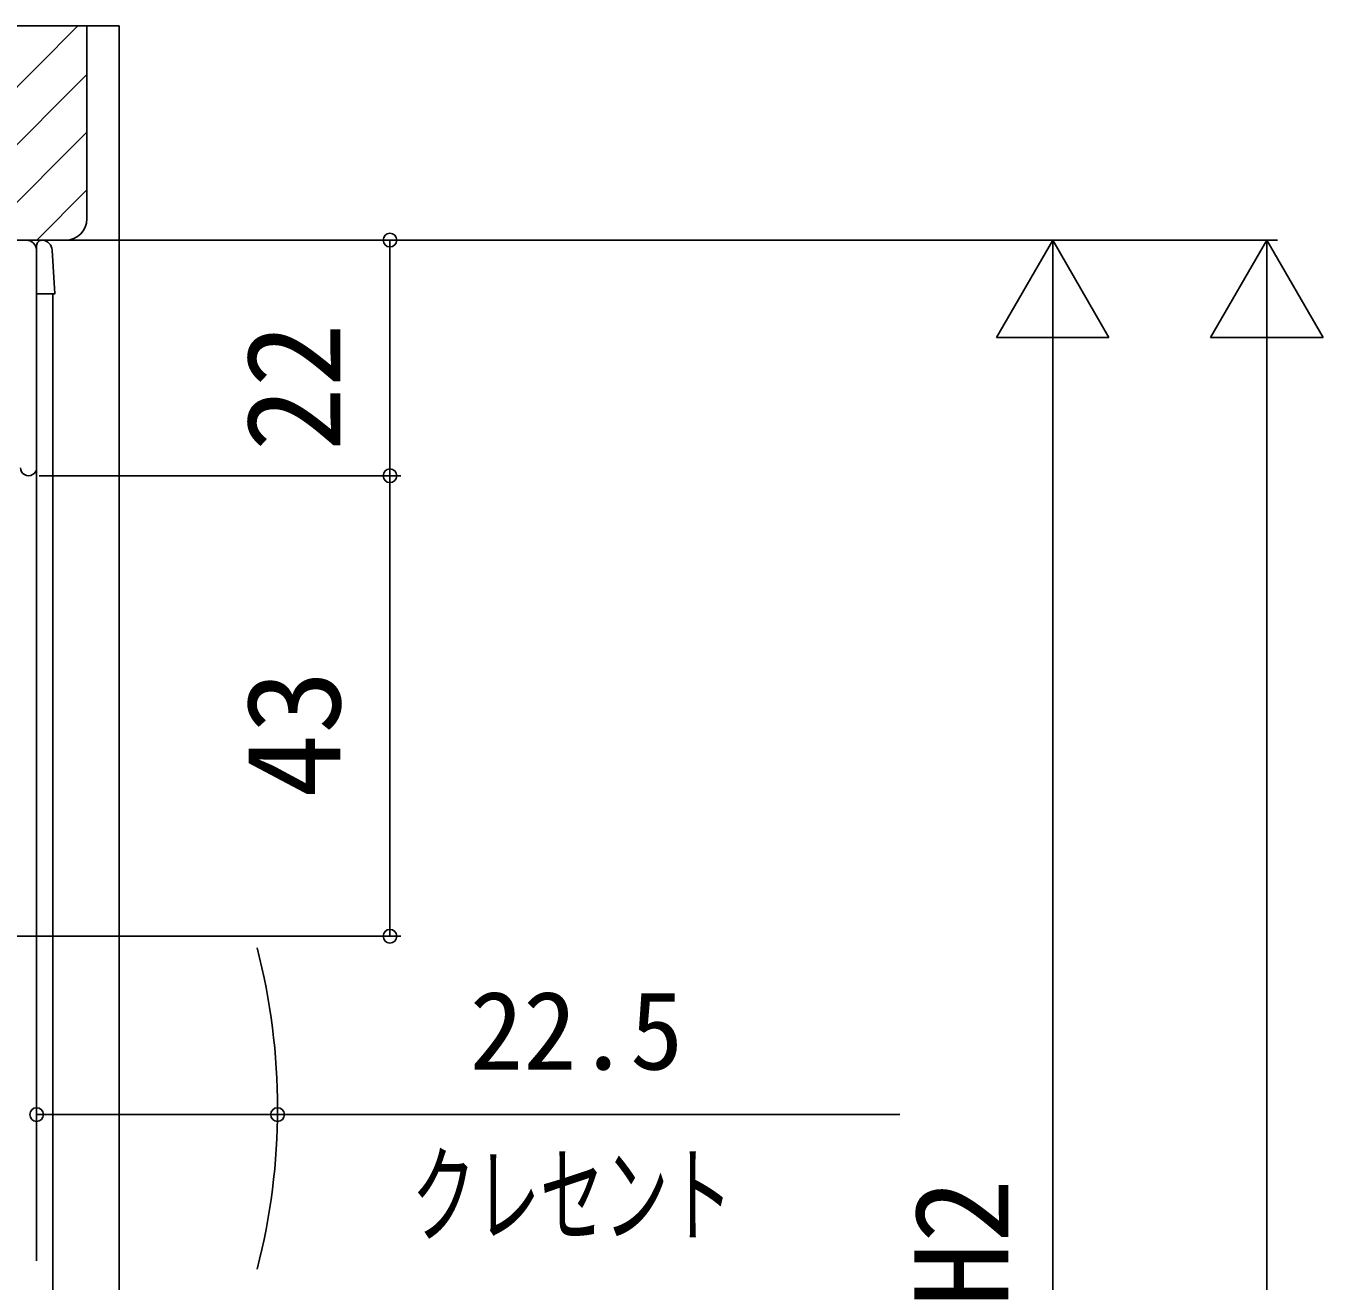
# Model space of a CAD drawing. Units: millimetres, scale not verified. Extents: x -525 to 525, y -782 to 777.
# Drawn here: x -298.7 to -177.6, y -240.7 to -123.5 of the extents above; entities that cross this region are included whole.
import ezdxf
from ezdxf.enums import TextEntityAlignment as Align

# ---------------------------------------------------------------- set-up
doc = ezdxf.new("R2010")
doc.units = ezdxf.units.MM
doc.header["$LTSCALE"] = 4
for name, color, linetype in [('0-2_YKK_11', 7, 'Continuous'), ('0-4_YKK_12', 2, 'Continuous'), ('0-5_YKK_13', 4, 'Continuous'), ('0-7_YKK_D', 6, 'Continuous'), ('0-9_YSS_K', 3, 'Continuous'), ('0-A_YSS_KE', 3, 'Continuous')]:
    doc.layers.add(name, color=color, linetype=linetype)
doc.styles.add('ＭＳ ゴシック', font='')
doc.styles.get('ＭＳ ゴシック').set_extended_font_data('MS Gothic')

msp = doc.modelspace()

# ---------------------------------------------------------------- linework, layer by layer
at = {"layer": '0-2_YKK_11'}
msp.add_line((-297.7, -164.75), (-297.7, -144.5), dxfattribs=at)
for centre, radius, start, end in [((-298.7, -144.5), 1, 0.00001, 89.99999), ((-298.45, -164.75), 0.75, 179.99999, 0.00001)]:
    msp.add_arc(centre, radius, start, end, dxfattribs=at)
at = {"layer": '0-4_YKK_12'}
for p, q in [((-297.7, -148.5), (-296.2, -148.5)), ((-297.7, -238.805), (-297.7, -148.5)), ((-296.2, -238.805), (-296.2, -148.5))]:
    msp.add_line(p, q, dxfattribs=at)
msp.add_arc((-335.2, -224.59), 60, 345.52249, 14.47751, dxfattribs=at)
at = {"layer": '0-5_YKK_13'}
for p, q in [((-297.246, -143.5), (-308.2, -143.5)), ((-297.7, -144.002), (-297.7, -144.5)), ((-297.2, -148.5), (-297.7, -148.5)), ((-296.499, -148.5), (-297.2, -148.5))]:
    msp.add_line(p, q, dxfattribs=at)
msp.add_lwpolyline([(-296.248, -144.439), (-296, -148.5), (-296.499, -148.5)], dxfattribs=at)
for centre, radius, start, end in [((-297.2, -144.002), 0.5, 84.66158, 180), ((-297.246, -144.5), 1, 84.66158, 90), ((-297.246, -144.5), 1, 3.5, 84.66158)]:
    msp.add_arc(centre, radius, start, end, dxfattribs=at)
at = {"layer": '0-7_YKK_D'}
for p, q in [((-297.7, -143.5), (-263.7, -143.5)), ((-297.7, -143.5), (-201.802, -143.5)), ((-296.153, -143.504), (-181.802, -143.504)), ((-264.7, -143.5), (-264.7, -165.5)), ((-202.802, -143.5), (-208.052, -152.593)), ((-202.802, -143.5), (-197.552, -152.593)), ((-202.802, -143.5), (-202.802, -161.686)), ((-182.802, -143.504), (-188.052, -152.597)), ((-182.802, -143.504), (-177.552, -152.597)), ((-182.802, -143.504), (-182.802, -161.691)), ((-296.2, -149.5), (-296.2, -249.5)), ((-208.052, -152.593), (-197.552, -152.593)), ((-188.052, -152.597), (-177.552, -152.597)), ((-202.802, -312), (-202.802, -154)), ((-182.802, -154.004), (-182.802, -586.659)), ((-297.45, -165.5), (-263.7, -165.5)), ((-297.45, -165.5), (-263.7, -165.5)), ((-264.7, -165.5), (-264.7, -208.5)), ((-297.7, -200.038), (-297.7, -226.15)), ((-301.7, -208.5), (-263.7, -208.5)), ((-275.2, -224.59), (-275.2, -224.15))]:
    msp.add_line(p, q, dxfattribs=at)
msp.add_lwpolyline([(-297.7, -225.15), (-275.2, -225.15), (-217.07, -225.15)], dxfattribs=at)
for centre in [(-264.7, -143.5), (-264.7, -165.5), (-264.7, -165.5), (-264.7, -208.5), (-297.7, -225.15), (-275.2, -225.15)]:
    msp.add_circle(centre, 0.637, dxfattribs=at)
at = {"layer": '0-9_YSS_K'}
for p, q in [((-313.849, -143.5), (-293.849, -123.5)), ((-308.461, -143.5), (-293, -128.039)), ((-303.072, -143.5), (-293, -133.427)), ((-297.684, -143.5), (-293, -138.816))]:
    msp.add_line(p, q, dxfattribs=at)
msp.add_lwpolyline([(-293, -123.5), (-290, -123.5), (-290, -482.536)], dxfattribs=at)
at = {"layer": '0-A_YSS_KE'}
for points in [[(-407, -123.5), (-293, -123.5), (-293, -141.5)], [(-295, -143.5), (-393, -143.5), (-393, -140.5), (-405, -140.5), (-407, -138.5), (-407, -123.5)]]:
    msp.add_lwpolyline(points, dxfattribs=at)
msp.add_arc((-295, -141.5), 2, 270.00001, 359.99999, dxfattribs=at)

# ---------------------------------------------------------------- texts
at = {"layer": '0-7_YKK_D', "style": 'ＭＳ ゴシック'}
for s, p in [('22', (-266.7, -163.227)), ('43', (-266.7, -195.591)), ('H2', (-204.302, -243.125))]:
    msp.add_text(s, height=8.798, rotation=90, dxfattribs=at).set_placement(p, align=Align.BOTTOM_LEFT)
msp.add_text('22.5', height=7.331, dxfattribs=at).set_placement((-257.246, -223.15), align=Align.BOTTOM_LEFT)
at = {"layer": '0-7_YKK_D', "style": 'ＭＳ ゴシック', "width": 0.6}
msp.add_text('クレセント', height=7.331, dxfattribs=at).set_placement((-262.689, -238.513), align=Align.BOTTOM_LEFT)

doc.saveas('drawing.dxf')
